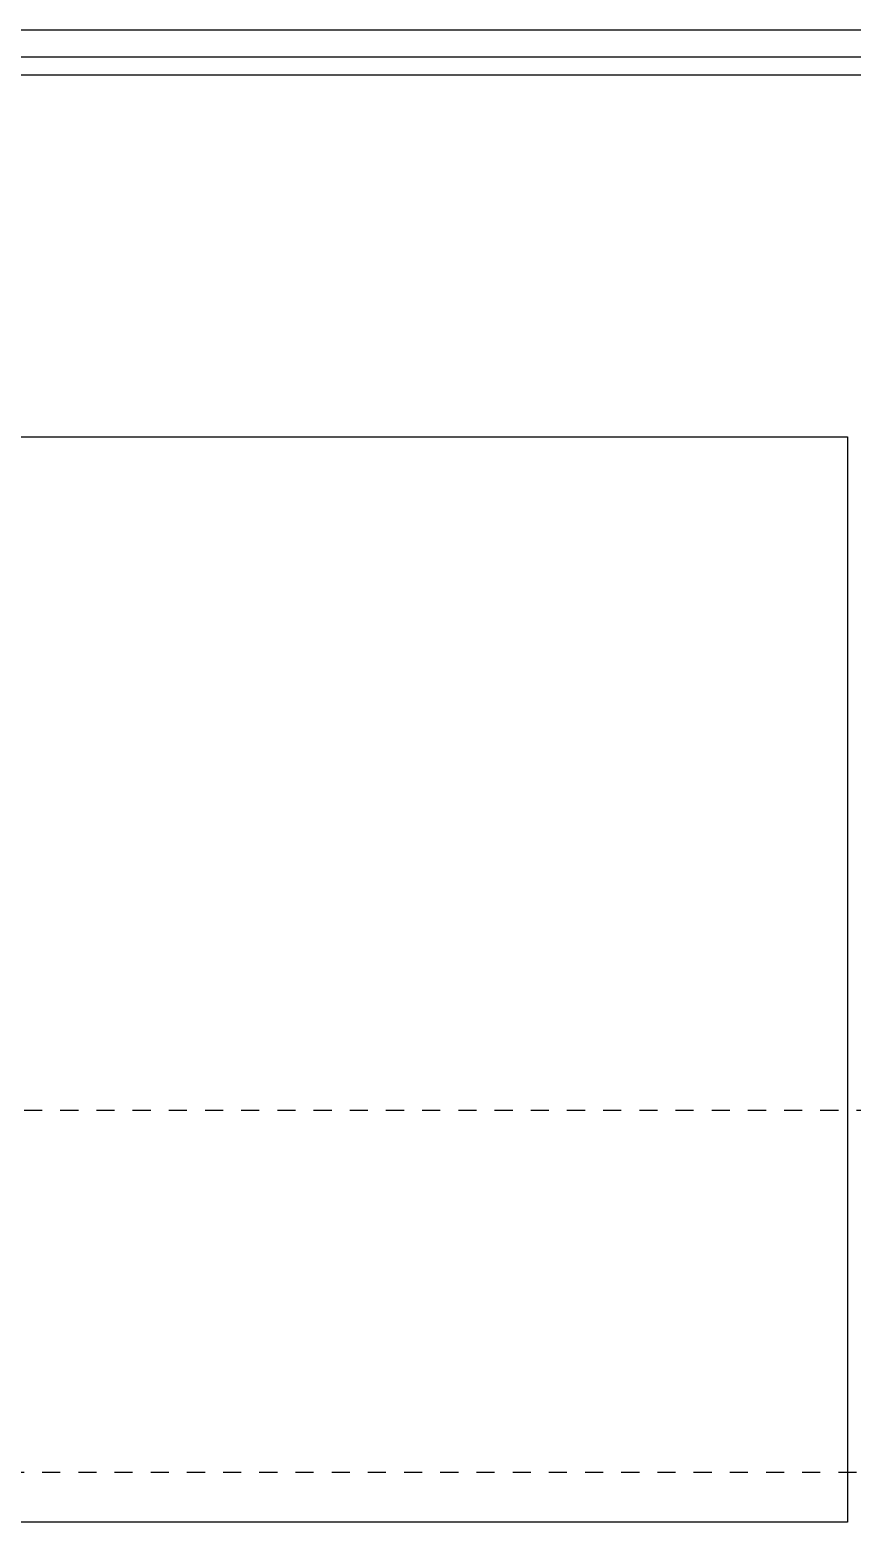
# Model space of a CAD drawing. Header units: millimetres. Extents: x 41350 to 54029, y 25852 to 34717.
# Drawn here: x 42445.2 to 42490.7, y 33779.5 to 33862 of the extents above; entities that cross this region are included whole.
import ezdxf

# ---------------------------------------------------------------- set-up
doc = ezdxf.new("R2010")
doc.units = ezdxf.units.MM
doc.linetypes.add('Dashed', pattern=[2, 1, -1])
doc.layers.add('! NO PLOT !', color=7, linetype='Continuous', true_color=0xff75dd, plot=False)
doc.layers.add('000-PI-Oprema', color=30, linetype='Continuous', lineweight=5)
doc.layers.add('000-PI-ORMAR', color=2, linetype='Continuous')
doc.layers.add('AUT_7', color=7, linetype='Continuous')

# ---------------------------------------------------------------- blocks, each defined once
blk = doc.blocks.new('8606.000_front')
at = {"layer": '! NO PLOT !', "linetype": 'Dashed'}
for p, q in [((43564.029, 38515.919), (43099.029, 38515.919)), ((43559.029, 38495.919), (43104.029, 38495.919))]:
    blk.add_line(p, q, dxfattribs=at)
at = {"layer": '000-PI-ORMAR'}
for p, q in [((43047.767, 38575.669), (43615.267, 38575.669)), ((43047.767, 38574.169), (43615.267, 38574.169)), ((43627.529, 38573.169), (43035.529, 38573.169))]:
    blk.add_line(p, q, dxfattribs=at)

msp = doc.modelspace()

# ---------------------------------------------------------------- linework, layer by layer
at = {"layer": 'AUT_7'}
msp.add_lwpolyline([(42240.405, 33839.528), (42490.405, 33839.528), (42490.405, 33779.528), (42240.405, 33779.528)], close=True, dxfattribs=at)

# ---------------------------------------------------------------- block references
at = {"layer": '000-PI-Oprema'}
msp.add_blockref('8606.000_front', (-818.121, -4713.642), dxfattribs=at)

doc.saveas('drawing.dxf')
